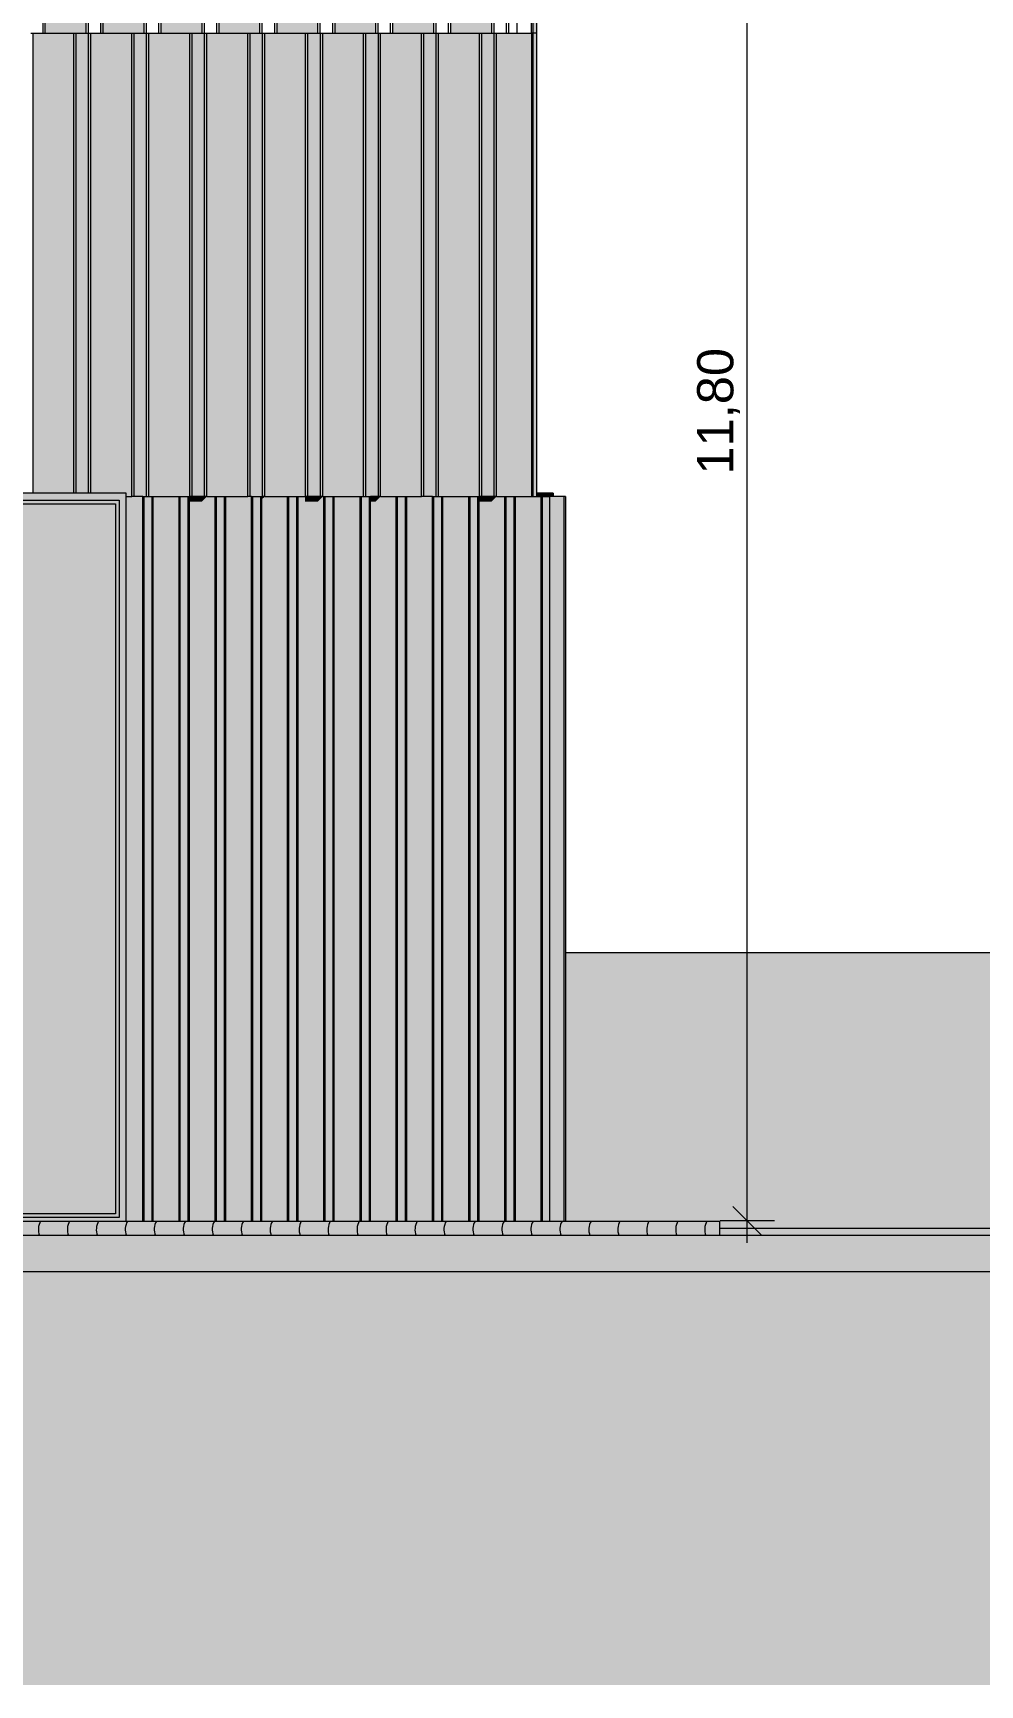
# Model space of a CAD drawing. Header units: millimetres. Extents: x 365175 to 2667127, y -330297 to -162108.
# Drawn here: x 2079195 to 2085732, y -330297 to -318894 of the extents above; entities that cross this region are included whole.
import ezdxf

# ---------------------------------------------------------------- set-up
doc = ezdxf.new("R2010")
doc.units = ezdxf.units.MM
doc.header["$MEASUREMENT"] = 0
doc.linetypes.add('Wipeout_Contour', pattern=[1000, 0, -1000])
for name, color, linetype in [('Cotations - 1_100', 7, 'Continuous'), ('Fenêtres ARCHICAD', 7, 'Continuous'), ('Sols_ Dalles', 7, 'Continuous'), ('TopoAlt', 7, 'Continuous')]:
    doc.layers.add(name, color=color, linetype=linetype)
doc.styles.add('STYLE_GENERE_4', font='')
doc.styles.get('STYLE_GENERE_4').set_extended_font_data('Arial')
doc.dimstyles.new('STYLE_GENERE__5', dxfattribs={"dimtxt": 250, "dimasz": 190, "dimexe": 0.18, "dimexo": 0.0625, "dimgap": 0, "dimtad": 1, "dimlfac": 0.001, "dimzin": 0, "dimdsep": 46, "dimtxsty": 'STYLE_GENERE_4', "dimblk": 'ARROWHEAD_6', "dimblk1": 'ARROWHEAD_6', "dimblk2": 'ARROWHEAD_6', "dimcen": 0.09, "dimse1": 1, "dimse2": 1, "dimclrd": 5, "dimclre": 5, "dimclrt": 5, "dimazin": 0, "dimtfac": 1, "dimtdec": 4, "dimtmove": 0, "dimatfit": 3, "dimfxl": 0, "dimtolj": 1, "dimtzin": 0, "dimarcsym": 0})

# ---------------------------------------------------------------- blocks, each defined once
blk = doc.blocks.new('Élément de coupe_786_2', base_point=(2255932, -327094))
at = {"layer": 'TopoAlt', "linetype": 'Continuous', "lineweight": 0, "true_color": 0x000000}
blk.add_hatch(color=18, dxfattribs=at).paths.add_polyline_path([(2082872, -325244), (2082872, -327094), (2083936, -327094), (2083936, -327144), (2092194, -327144), (2092194, -325244)])
at = {"layer": 'TopoAlt', "color": 190, "linetype": 'Continuous', "lineweight": 5, "true_color": 0x8002ff}
blk.add_line((2092194, -325244), (2082872, -325244), dxfattribs=at)
blk = doc.blocks.new('Élément de coupe_789_2', base_point=(2255932, -327094))
at = {"layer": 'Fenêtres ARCHICAD', "linetype": 'Continuous', "lineweight": 0, "true_color": 0x000000}
blk.add_hatch(color=18, dxfattribs=at).paths.add_polyline_path([(2082674, -322094), (2082785, -322094), (2082785, -322069), (2082674, -322069)])
at = {"layer": 'Fenêtres ARCHICAD', "color": 7, "linetype": 'Continuous', "lineweight": 5}
for q in [(2082674, -322069), (2082785, -322094)]:
    blk.add_line((2082785, -322069), q, dxfattribs=at)
blk = doc.blocks.new('Élément de coupe_790_2', base_point=(2255932, -327094))
at = {"linetype": 'Continuous', "lineweight": 0, "true_color": 0x000000}
for points in [[(2082862, -322094), (2082761, -322094), (2082761, -327094), (2082862, -327094)], [(2082838, -322136), (2082838, -327094), (2082862, -327094), (2082862, -322094)], [(2082862, -327094), (2082872, -327094), (2082872, -322094), (2082862, -322094)]]:
    blk.add_hatch(color=18, dxfattribs=at).paths.add_polyline_path(points)
at = {"color": 7, "linetype": 'Continuous', "lineweight": 5}
for p, q in [((2082862, -322094), (2082761, -322094)), ((2082862, -327094), (2082862, -322094)), ((2082872, -322094), (2082862, -322094)), ((2082872, -322094), (2082872, -327094))]:
    blk.add_line(p, q, dxfattribs=at)
blk = doc.blocks.new('Élément de coupe_791_2', base_point=(2255932, -327094))
at = {"layer": 'Fenêtres ARCHICAD', "linetype": 'Continuous', "lineweight": 0, "true_color": 0x000000}
for points in [[(2078189, -327094), (2078214, -327094), (2078239, -327069), (2078239, -322119), (2078189, -322069)], [(2078189, -322069), (2078239, -322119), (2079789, -322119), (2079839, -322069)], [(2079789, -322119), (2078239, -322119), (2078239, -322144), (2078264, -322144), (2079764, -322144), (2079789, -322144)], [(2079789, -322119), (2078239, -322119), (2078239, -322144), (2078264, -322144), (2079764, -322144), (2079789, -322144)], [(2079789, -327069), (2079814, -327094), (2079839, -327094), (2079839, -322069), (2079789, -322119)], [(2078264, -322144), (2078239, -322144), (2078239, -327044), (2078264, -327044)], [(2078239, -322144), (2078239, -322705), (2078264, -322705), (2078264, -322144)], [(2078264, -322144), (2078264, -327044), (2079764, -327044), (2079764, -322144)], [(2078264, -322144), (2078264, -322724), (2079443, -322724), (2079443, -327044), (2079764, -327044), (2079764, -322144)], [(2079764, -327044), (2079789, -327044), (2079789, -322144), (2079764, -322144)], [(2079764, -327044), (2079789, -327044), (2079789, -322144), (2079764, -322144)], [(2078214, -327094), (2079814, -327094), (2079789, -327069), (2078239, -327069)], [(2078239, -327044), (2078239, -327069), (2079789, -327069), (2079789, -327044), (2079764, -327044), (2078264, -327044)], [(2079789, -327044), (2079453, -327044), (2079453, -327069), (2079789, -327069)]]:
    blk.add_hatch(color=18, dxfattribs=at).paths.add_polyline_path(points)
at = {"layer": 'Fenêtres ARCHICAD', "color": 7, "linetype": 'Continuous', "lineweight": 5}
for p, q in [((2078189, -322069), (2078189, -327094)), ((2079839, -322069), (2078189, -322069)), ((2078239, -327069), (2078239, -322119)), ((2078239, -322119), (2079789, -322119)), ((2079789, -322119), (2079789, -327069)), ((2079839, -327094), (2079839, -322069)), ((2078264, -327044), (2078264, -322144)), ((2078264, -322144), (2079764, -322144)), ((2079764, -322144), (2079764, -327044)), ((2079789, -327069), (2078239, -327069)), ((2079764, -327044), (2078264, -327044))]:
    blk.add_line(p, q, dxfattribs=at)
blk = doc.blocks.new('Élément de coupe_807_2', base_point=(2255932, -327094))
at = {"linetype": 'Continuous', "lineweight": 0, "true_color": 0x000000}
for points in [[(2079953, -327094), (2079953, -322094), (2079839, -322094), (2079839, -327094)], [(2079839, -322304), (2079839, -327094), (2079953, -327094), (2079953, -322094), (2079873, -322094), (2079873, -322129), (2079934, -322129)], [(2079953, -322094), (2079953, -327094), (2079962, -327094), (2079962, -322094)], [(2079953, -322094), (2079953, -327094), (2079962, -327094), (2079962, -322094)], [(2080017, -327094), (2080017, -322094), (2079962, -322094), (2079962, -327094)], [(2080017, -322094), (2080017, -327094), (2080025, -327094), (2080025, -322094)], [(2080203, -327094), (2080203, -322094), (2080025, -322094), (2080025, -327094)], [(2080044, -327094), (2080203, -327094), (2080203, -322094), (2080044, -322387)], [(2080203, -322094), (2080203, -327094), (2080212, -327094), (2080212, -322094)], [(2080203, -322094), (2080203, -327094), (2080212, -327094), (2080212, -322094)], [(2080267, -327094), (2080267, -322094), (2080212, -322094), (2080212, -327094)], [(2080267, -322094), (2080267, -327094), (2080275, -327094), (2080275, -322094)], [(2080453, -327094), (2080453, -322094), (2080275, -322094), (2080275, -327094)], [(2080275, -322094), (2080275, -322129), (2080360, -322129), (2080395, -322094)], [(2080275, -322125), (2080275, -322129), (2080275, -322094), (2080275, -322094)], [(2080294, -322387), (2080294, -327094), (2080453, -327094), (2080453, -322094)], [(2080453, -322094), (2080453, -327094), (2080462, -327094), (2080462, -322094)], [(2080453, -322094), (2080453, -327094), (2080462, -327094), (2080462, -322094)], [(2080517, -327094), (2080517, -322094), (2080462, -322094), (2080462, -327094)], [(2080517, -322094), (2080517, -327094), (2080525, -327094), (2080525, -322094)], [(2080703, -327094), (2080703, -322094), (2080525, -322094), (2080525, -327094)], [(2080544, -322387), (2080544, -327094), (2080703, -327094), (2080703, -322094), (2080673, -322094), (2080673, -322129), (2080684, -322129)], [(2080703, -322094), (2080703, -327094), (2080712, -327094), (2080712, -322094)], [(2080703, -322094), (2080703, -327094), (2080712, -327094), (2080712, -322094)], [(2080767, -327094), (2080767, -322094), (2080712, -322094), (2080712, -327094)], [(2080767, -322094), (2080767, -327094), (2080775, -327094), (2080775, -322094)], [(2080774, -322094), (2080775, -322103), (2080775, -322113), (2080775, -322094)], [(2080953, -327094), (2080953, -322094), (2080775, -322094), (2080775, -327094)], [(2080795, -322094), (2080775, -322094), (2080775, -322113)], [(2080794, -327094), (2080953, -327094), (2080953, -322094), (2080794, -322387)], [(2080953, -322094), (2080953, -327094), (2080962, -327094), (2080962, -322094)], [(2080953, -322094), (2080953, -327094), (2080962, -327094), (2080962, -322094)], [(2081017, -327094), (2081017, -322094), (2080962, -322094), (2080962, -327094)], [(2081017, -322094), (2081017, -327094), (2081025, -327094), (2081025, -322094)], [(2081203, -327094), (2081203, -322094), (2081025, -322094), (2081025, -327094)], [(2081044, -322387), (2081044, -327094), (2081203, -327094), (2081203, -322094)], [(2081195, -322094), (2081073, -322094), (2081073, -322129), (2081160, -322129)], [(2081203, -322094), (2081203, -327094), (2081212, -327094), (2081212, -322094)], [(2081203, -322094), (2081203, -327094), (2081212, -327094), (2081212, -322094)], [(2081267, -327094), (2081267, -322094), (2081212, -322094), (2081212, -327094)], [(2081267, -322094), (2081267, -327094), (2081275, -327094), (2081275, -322094)], [(2081453, -327094), (2081453, -322094), (2081275, -322094), (2081275, -327094)], [(2081294, -327094), (2081453, -327094), (2081453, -322094), (2081294, -322387)], [(2081453, -322094), (2081453, -327094), (2081462, -327094), (2081462, -322094)], [(2081453, -322094), (2081453, -327094), (2081462, -327094), (2081462, -322094)], [(2081517, -327094), (2081517, -322094), (2081462, -322094), (2081462, -327094)], [(2081517, -322094), (2081517, -327094), (2081525, -327094), (2081525, -322094)], [(2081525, -322094), (2081524, -322094), (2081525, -322129)], [(2081703, -327094), (2081703, -322094), (2081525, -322094), (2081525, -327094)], [(2081525, -322094), (2081525, -322129), (2081560, -322129), (2081595, -322094)], [(2081544, -322387), (2081544, -327094), (2081703, -327094), (2081703, -322094)], [(2081703, -322094), (2081703, -327094), (2081712, -327094), (2081712, -322094)], [(2081703, -322094), (2081703, -327094), (2081712, -327094), (2081712, -322094)], [(2081767, -327094), (2081767, -322094), (2081712, -322094), (2081712, -327094)], [(2081767, -322094), (2081767, -327094), (2081775, -327094), (2081775, -322094)], [(2081953, -327094), (2081953, -322094), (2081775, -322094), (2081775, -327094)], [(2081794, -322387), (2081794, -327094), (2081953, -327094), (2081953, -322094), (2081873, -322094), (2081873, -322129), (2081934, -322129)], [(2081953, -322094), (2081953, -327094), (2081962, -327094), (2081962, -322094)], [(2081953, -322094), (2081953, -327094), (2081962, -327094), (2081962, -322094)], [(2082017, -327094), (2082017, -322094), (2081962, -322094), (2081962, -327094)], [(2082017, -322094), (2082017, -327094), (2082025, -327094), (2082025, -322094)], [(2082203, -327094), (2082203, -322094), (2082025, -322094), (2082025, -327094)], [(2082044, -327094), (2082203, -327094), (2082203, -322094), (2082044, -322387)], [(2082203, -322094), (2082203, -327094), (2082212, -327094), (2082212, -322094)], [(2082203, -322094), (2082203, -327094), (2082212, -327094), (2082212, -322094)], [(2082267, -327094), (2082267, -322094), (2082212, -322094), (2082212, -327094)], [(2082267, -322094), (2082267, -327094), (2082275, -327094), (2082275, -322094)], [(2082275, -327094), (2082453, -327094), (2082453, -322094), (2082275, -322094)], [(2082275, -322125), (2082275, -322129), (2082275, -322094), (2082275, -322094)], [(2082275, -322094), (2082275, -322129), (2082360, -322129), (2082395, -322094)], [(2082294, -322387), (2082294, -327094), (2082453, -327094), (2082453, -322094)], [(2082462, -327094), (2082462, -322094), (2082453, -322094), (2082453, -327094)], [(2082462, -327094), (2082462, -322094), (2082453, -322094), (2082453, -327094)], [(2082517, -327094), (2082517, -322094), (2082462, -322094), (2082462, -327094)], [(2082525, -327094), (2082525, -322094), (2082517, -322094), (2082517, -327094)], [(2082703, -327094), (2082703, -322094), (2082525, -322094), (2082525, -327094)], [(2082703, -322094), (2082544, -322387), (2082544, -327094), (2082703, -327094)], [(2082712, -327094), (2082712, -322094), (2082703, -322094), (2082703, -327094)], [(2082712, -327094), (2082712, -322094), (2082703, -322094), (2082703, -327094)], [(2082761, -327094), (2082761, -322094), (2082712, -322094), (2082712, -327094)]]:
    blk.add_hatch(color=18, dxfattribs=at).paths.add_polyline_path(points)
at = {"color": 7, "linetype": 'Continuous', "lineweight": 5}
for p, q in [((2079839, -322094), (2079877, -322094)), ((2079953, -327094), (2079953, -322094)), ((2079954, -322094), (2079962, -322094)), ((2079962, -327094), (2079962, -322094)), ((2079962, -322094), (2080017, -322094)), ((2080017, -327094), (2080017, -322094)), ((2080017, -322094), (2080025, -322094)), ((2080025, -327094), (2080025, -322094)), ((2080025, -322094), (2080203, -322094)), ((2080203, -327094), (2080203, -322094)), ((2080203, -322094), (2080212, -322094)), ((2080212, -327094), (2080212, -322094)), ((2080212, -322094), (2080267, -322094)), ((2080267, -327094), (2080267, -322094)), ((2080267, -322094), (2080275, -322094)), ((2080275, -327094), (2080275, -322094)), ((2080275, -322094), (2080277, -322094)), ((2080395, -322094), (2080453, -322094)), ((2080453, -327094), (2080453, -322094)), ((2080453, -322094), (2080462, -322094)), ((2080462, -327094), (2080462, -322094)), ((2080462, -322094), (2080517, -322094)), ((2080517, -327094), (2080517, -322094)), ((2080517, -322094), (2080525, -322094)), ((2080525, -327094), (2080525, -322094)), ((2080525, -322094), (2080677, -322094)), ((2080703, -327094), (2080703, -322094)), ((2080704, -322094), (2080712, -322094)), ((2080712, -327094), (2080712, -322094)), ((2080712, -322094), (2080767, -322094)), ((2080767, -327094), (2080767, -322094)), ((2080767, -322094), (2080774, -322094)), ((2080775, -327094), (2080775, -322094)), ((2080795, -322094), (2080953, -322094)), ((2080953, -327094), (2080953, -322094)), ((2080953, -322094), (2080962, -322094)), ((2080962, -327094), (2080962, -322094)), ((2080962, -322094), (2081017, -322094)), ((2081017, -327094), (2081017, -322094)), ((2081017, -322094), (2081025, -322094)), ((2081025, -327094), (2081025, -322094)), ((2081025, -322094), (2081077, -322094)), ((2081195, -322094), (2081203, -322094)), ((2081203, -327094), (2081203, -322094)), ((2081203, -322094), (2081212, -322094)), ((2081212, -327094), (2081212, -322094)), ((2081212, -322094), (2081267, -322094)), ((2081267, -327094), (2081267, -322094)), ((2081267, -322094), (2081275, -322094)), ((2081275, -327094), (2081275, -322094)), ((2081275, -322094), (2081453, -322094)), ((2081453, -327094), (2081453, -322094)), ((2081453, -322094), (2081462, -322094)), ((2081462, -327094), (2081462, -322094)), ((2081462, -322094), (2081517, -322094)), ((2081517, -327094), (2081517, -322094)), ((2081517, -322094), (2081524, -322094)), ((2081525, -327094), (2081525, -322094)), ((2081595, -322094), (2081703, -322094)), ((2081703, -327094), (2081703, -322094)), ((2081703, -322094), (2081712, -322094)), ((2081712, -327094), (2081712, -322094)), ((2081712, -322094), (2081767, -322094)), ((2081767, -327094), (2081767, -322094)), ((2081767, -322094), (2081775, -322094)), ((2081775, -327094), (2081775, -322094)), ((2081775, -322094), (2081877, -322094)), ((2081953, -327094), (2081953, -322094)), ((2081954, -322094), (2081962, -322094)), ((2081962, -327094), (2081962, -322094)), ((2081962, -322094), (2082017, -322094)), ((2082017, -327094), (2082017, -322094)), ((2082017, -322094), (2082025, -322094)), ((2082025, -327094), (2082025, -322094)), ((2082025, -322094), (2082203, -322094)), ((2082203, -327094), (2082203, -322094)), ((2082203, -322094), (2082212, -322094)), ((2082212, -327094), (2082212, -322094)), ((2082212, -322094), (2082267, -322094)), ((2082267, -327094), (2082267, -322094)), ((2082267, -322094), (2082275, -322094)), ((2082275, -327094), (2082275, -322094)), ((2082275, -322094), (2082277, -322094)), ((2082395, -322094), (2082453, -322094)), ((2082453, -327094), (2082453, -322094)), ((2082453, -322094), (2082462, -322094)), ((2082462, -327094), (2082462, -322094)), ((2082462, -322094), (2082517, -322094)), ((2082517, -327094), (2082517, -322094)), ((2082517, -322094), (2082525, -322094)), ((2082525, -327094), (2082525, -322094)), ((2082525, -322094), (2082636, -322094)), ((2082636, -322094), (2082703, -322094)), ((2082703, -327094), (2082703, -322094)), ((2082703, -322094), (2082712, -322094)), ((2082712, -327094), (2082712, -322094)), ((2082712, -322094), (2082761, -322094)), ((2082761, -322094), (2082761, -327094))]:
    blk.add_line(p, q, dxfattribs=at)
blk = doc.blocks.new('*X1058', base_point=(2255932, -327094))
at = {"layer": 'Sols_ Dalles', "color": 7, "linetype": 'Continuous', "lineweight": 5}
for centre in [(2079347, -327152), (2079347, -327152), (2079547, -327152), (2079547, -327152), (2079747, -327152), (2079747, -327152), (2079947, -327152), (2079947, -327152), (2080147, -327152), (2080147, -327152), (2080347, -327152), (2080347, -327152), (2080547, -327152), (2080547, -327152), (2080747, -327152), (2080747, -327152), (2080947, -327152), (2080947, -327152), (2081147, -327152), (2081147, -327152), (2081347, -327152), (2081347, -327152), (2081547, -327152), (2081547, -327152), (2081747, -327152), (2081747, -327152), (2081947, -327152), (2081947, -327152), (2082147, -327152), (2082147, -327152), (2082347, -327152), (2082347, -327152), (2082547, -327152), (2082547, -327152), (2082747, -327152), (2082747, -327152), (2082947, -327152), (2082947, -327152), (2083147, -327152), (2083147, -327152), (2083347, -327152), (2083347, -327152), (2083547, -327152), (2083547, -327152), (2083747, -327152), (2083747, -327152), (2083947, -327152), (2083947, -327152)]:
    blk.add_arc(centre, 115, 150.1174, 201.5801, dxfattribs=at)
blk = doc.blocks.new('Élément de coupe_808_2', base_point=(2255932, -327094))
at = {"layer": 'Sols_ Dalles', "linetype": 'Continuous', "lineweight": 0, "true_color": 0x000000}
blk.add_hatch(color=18, dxfattribs=at).paths.add_polyline_path([(2002516, -327094), (2002516, -327194), (2083936, -327194), (2083936, -327094)])
at = {"layer": 'Sols_ Dalles', "color": 250, "linetype": 'Continuous', "lineweight": 5, "true_color": 0x1f1f1f}
for p in [(2002516, -327094), (2083936, -327194)]:
    blk.add_line(p, (2083936, -327094), dxfattribs=at)
at = {"layer": 'Sols_ Dalles', "lineweight": 0}
blk.add_blockref('*X1058', (2255932, -327094), dxfattribs=at)
blk = doc.blocks.new('Élément de coupe_833_2', base_point=(2255932, -327094))
at = {"linetype": 'Continuous', "lineweight": 0, "true_color": 0x000000}
for points in [[(2082646, -315094), (2082636, -315094), (2082636, -318894), (2082646, -318894)], [(2082674, -315094), (2082646, -315094), (2082646, -318894), (2082674, -318894)]]:
    blk.add_hatch(color=18, dxfattribs=at).paths.add_polyline_path(points)
at = {"color": 7, "linetype": 'Continuous', "lineweight": 5}
for p, q in [((2082636, -318894), (2082636, -315094)), ((2082646, -315094), (2082636, -315094)), ((2082646, -315094), (2082646, -318894)), ((2082674, -315094), (2082646, -315094)), ((2082674, -318894), (2082674, -315094))]:
    blk.add_line(p, q, dxfattribs=at)
blk = doc.blocks.new('Élément de coupe_834_2', base_point=(2255932, -327094))
at = {"linetype": 'Continuous', "lineweight": 0, "true_color": 0x000000}
for points in [[(2079195, -318894), (2079195, -322069), (2079477, -322069), (2079477, -318894)], [(2079477, -318894), (2079473, -318929), (2079473, -322069), (2079477, -322069)], [(2079477, -318894), (2079477, -322069), (2079493, -322069), (2079493, -318894)], [(2079477, -318894), (2079477, -322069), (2079493, -322069), (2079493, -318894)], [(2079493, -318894), (2079493, -322069), (2079579, -322069), (2079579, -318894)], [(2079579, -318894), (2079579, -322069), (2079595, -322069), (2079595, -318894)], [(2079595, -318894), (2079595, -322069), (2079839, -322069), (2079839, -322094), (2079877, -322094), (2079877, -318894)], [(2079877, -318894), (2079873, -318929), (2079873, -322094), (2079877, -322094)], [(2079877, -318894), (2079877, -322094), (2079893, -322094), (2079893, -318894)], [(2079877, -318894), (2079877, -322094), (2079893, -322094), (2079893, -318894)], [(2079893, -318894), (2079893, -322094), (2079979, -322094), (2079979, -318894)], [(2079979, -318894), (2079979, -322094), (2079995, -322094), (2079995, -318894)], [(2079995, -318894), (2079995, -322094), (2080277, -322094), (2080277, -318894)], [(2080273, -318929), (2080273, -322094), (2080277, -322094), (2080277, -318894)], [(2080277, -318894), (2080277, -322094), (2080293, -322094), (2080293, -318894)], [(2080277, -318894), (2080277, -322094), (2080293, -322094), (2080293, -318894)], [(2080293, -318894), (2080293, -322094), (2080379, -322094), (2080379, -318894)], [(2080379, -318894), (2080379, -322094), (2080395, -322094), (2080395, -318894)], [(2080395, -318894), (2080395, -322094), (2080677, -322094), (2080677, -318894)], [(2080673, -318929), (2080673, -322094), (2080677, -322094), (2080677, -318894)], [(2080677, -318894), (2080677, -322094), (2080693, -322094), (2080693, -318894)], [(2080677, -318894), (2080677, -322094), (2080693, -322094), (2080693, -318894)], [(2080693, -318894), (2080693, -322094), (2080779, -322094), (2080779, -318894)], [(2080779, -318894), (2080779, -322094), (2080795, -322094), (2080795, -318894)], [(2080795, -318894), (2080795, -322094), (2081077, -322094), (2081077, -318894)], [(2081077, -318894), (2081073, -318929), (2081073, -322094), (2081077, -322094)], [(2081077, -318894), (2081077, -322094), (2081093, -322094), (2081093, -318894)], [(2081077, -318894), (2081077, -322094), (2081093, -322094), (2081093, -318894)], [(2081093, -318894), (2081093, -322094), (2081179, -322094), (2081179, -318894)], [(2081179, -318894), (2081179, -322094), (2081195, -322094), (2081195, -318894)], [(2081195, -318894), (2081195, -322094), (2081477, -322094), (2081477, -318894)], [(2081477, -318894), (2081473, -318929), (2081473, -322094), (2081477, -322094)], [(2081477, -318894), (2081477, -322094), (2081493, -322094), (2081493, -318894)], [(2081477, -318894), (2081477, -322094), (2081493, -322094), (2081493, -318894)], [(2081493, -318894), (2081493, -322094), (2081579, -322094), (2081579, -318894)], [(2081579, -318894), (2081579, -322094), (2081595, -322094), (2081595, -318894)], [(2081595, -318894), (2081595, -322094), (2081877, -322094), (2081877, -318894)], [(2081877, -318894), (2081873, -318929), (2081873, -322094), (2081877, -322094)], [(2081877, -318894), (2081877, -322094), (2081893, -322094), (2081893, -318894)], [(2081877, -318894), (2081877, -322094), (2081893, -322094), (2081893, -318894)], [(2081893, -318894), (2081893, -322094), (2081979, -322094), (2081979, -318894)], [(2081979, -318894), (2081979, -322094), (2081995, -322094), (2081995, -318894)], [(2081995, -318894), (2081995, -322094), (2082277, -322094), (2082277, -318894)], [(2082277, -318894), (2082273, -318929), (2082273, -322094), (2082277, -322094)], [(2082277, -318894), (2082277, -322094), (2082293, -322094), (2082293, -318894)], [(2082277, -318894), (2082277, -322094), (2082293, -322094), (2082293, -318894)], [(2082293, -318894), (2082293, -322094), (2082379, -322094), (2082379, -318894)], [(2082379, -318894), (2082379, -322094), (2082395, -322094), (2082395, -318894)], [(2082395, -318894), (2082395, -322094), (2082636, -322094), (2082636, -318894)]]:
    blk.add_hatch(color=18, dxfattribs=at).paths.add_polyline_path(points)
at = {"color": 7, "linetype": 'Continuous', "lineweight": 5}
for p, q in [((2079179, -318894), (2079195, -318894)), ((2079195, -322069), (2079195, -318894)), ((2079195, -318894), (2079477, -318894)), ((2079477, -322069), (2079477, -318894)), ((2079477, -318894), (2079493, -318894)), ((2079493, -322069), (2079493, -318894)), ((2079493, -318894), (2079579, -318894)), ((2079579, -322069), (2079579, -318894)), ((2079579, -318894), (2079595, -318894)), ((2079595, -322069), (2079595, -318894)), ((2079595, -318894), (2079877, -318894)), ((2079877, -322094), (2079877, -318894)), ((2079877, -318894), (2079893, -318894)), ((2079893, -322094), (2079893, -318894)), ((2079893, -318894), (2079979, -318894)), ((2079979, -322094), (2079979, -318894)), ((2079979, -318894), (2079995, -318894)), ((2079995, -322094), (2079995, -318894)), ((2079995, -318894), (2080277, -318894)), ((2080277, -322094), (2080277, -318894)), ((2080277, -318894), (2080293, -318894)), ((2080293, -322094), (2080293, -318894)), ((2080293, -318894), (2080379, -318894)), ((2080379, -322094), (2080379, -318894)), ((2080379, -318894), (2080395, -318894)), ((2080395, -322094), (2080395, -318894)), ((2080395, -318894), (2080677, -318894)), ((2080677, -322094), (2080677, -318894)), ((2080677, -318894), (2080693, -318894)), ((2080693, -322094), (2080693, -318894)), ((2080693, -318894), (2080779, -318894)), ((2080779, -322094), (2080779, -318894)), ((2080779, -318894), (2080795, -318894)), ((2080795, -322094), (2080795, -318894)), ((2080795, -318894), (2081077, -318894)), ((2081077, -322094), (2081077, -318894)), ((2081077, -318894), (2081093, -318894)), ((2081093, -322094), (2081093, -318894)), ((2081093, -318894), (2081179, -318894)), ((2081179, -322094), (2081179, -318894)), ((2081179, -318894), (2081195, -318894)), ((2081195, -322094), (2081195, -318894)), ((2081195, -318894), (2081477, -318894)), ((2081477, -322094), (2081477, -318894)), ((2081477, -318894), (2081493, -318894)), ((2081493, -322094), (2081493, -318894)), ((2081493, -318894), (2081579, -318894)), ((2081579, -322094), (2081579, -318894)), ((2081579, -318894), (2081595, -318894)), ((2081595, -322094), (2081595, -318894)), ((2081595, -318894), (2081877, -318894)), ((2081877, -322094), (2081877, -318894)), ((2081877, -318894), (2081893, -318894)), ((2081893, -322094), (2081893, -318894)), ((2081893, -318894), (2081979, -318894)), ((2081979, -322094), (2081979, -318894)), ((2081979, -318894), (2081995, -318894)), ((2081995, -322094), (2081995, -318894)), ((2081995, -318894), (2082277, -318894)), ((2082277, -322094), (2082277, -318894)), ((2082277, -318894), (2082293, -318894)), ((2082293, -322094), (2082293, -318894)), ((2082293, -318894), (2082379, -318894)), ((2082379, -322094), (2082379, -318894)), ((2082379, -318894), (2082395, -318894)), ((2082395, -322094), (2082395, -318894)), ((2082395, -318894), (2082636, -318894)), ((2082636, -318894), (2082636, -322094)), ((2079893, -322094), (2079877, -322094)), ((2079954, -322094), (2079893, -322094)), ((2080293, -322094), (2080277, -322094)), ((2080379, -322094), (2080293, -322094)), ((2080395, -322094), (2080379, -322094)), ((2080693, -322094), (2080677, -322094)), ((2080704, -322094), (2080693, -322094)), ((2080779, -322094), (2080774, -322094)), ((2080795, -322094), (2080779, -322094)), ((2081093, -322094), (2081077, -322094)), ((2081179, -322094), (2081093, -322094)), ((2081195, -322094), (2081179, -322094)), ((2081579, -322094), (2081524, -322094)), ((2081595, -322094), (2081579, -322094)), ((2081893, -322094), (2081877, -322094)), ((2081954, -322094), (2081893, -322094)), ((2082293, -322094), (2082277, -322094)), ((2082379, -322094), (2082293, -322094)), ((2082395, -322094), (2082379, -322094))]:
    blk.add_line(p, q, dxfattribs=at)
blk = doc.blocks.new('Élément de coupe_1158_2', base_point=(2255932, -327094))
at = {"color": 254, "linetype": 'Wipeout_Contour', "lineweight": 0, "ltscale": 8269248.10263316}
blk.add_wipeout([(2092194, -327444), (2092194, -327194), (1990244, -327194), (1990244, -327444)], dxfattribs=at)
at = {"linetype": 'Continuous', "lineweight": 5, "true_color": 0x00e7c4}
h = blk.add_hatch(dxfattribs=at)
h.set_pattern_fill('Plâtre_0002', color=120, style=0, pattern_type=2)
h.set_pattern_definition([(0, (2255931.67, -327094.36), (0, 86.60254), [0, -50]), (0, (2255956.67, -327051.06), (0, 86.60254), [0, -50])])
h.paths.add_polyline_path([(2092194, -327444), (2092194, -327194), (1990244, -327194), (1990244, -327444)])
at = {"color": 7, "linetype": 'Continuous', "lineweight": 5}
for p, q in [((2092194, -327194), (1990344, -327194)), ((2092194, -327444), (1990244, -327444))]:
    blk.add_line(p, q, dxfattribs=at)
blk = doc.blocks.new('Élément de coupe_1163_2', base_point=(2255932, -327094))
at = {"linetype": 'Continuous', "lineweight": 0, "true_color": 0x000000}
for points in [[(2082636, -322094), (2082646, -322094), (2082646, -318894), (2082636, -318894)], [(2082646, -322094), (2082674, -322094), (2082674, -318894), (2082646, -318894)]]:
    blk.add_hatch(color=18, dxfattribs=at).paths.add_polyline_path(points)
at = {"color": 7, "linetype": 'Continuous', "lineweight": 5}
for p, q in [((2082646, -318894), (2082636, -318894)), ((2082646, -318894), (2082646, -322094)), ((2082674, -318894), (2082646, -318894)), ((2082674, -322094), (2082674, -318894))]:
    blk.add_line(p, q, dxfattribs=at)
blk = doc.blocks.new('Élément de coupe_1164_2', base_point=(2255932, -327094))
at = {"linetype": 'Continuous', "lineweight": 0, "true_color": 0x000000}
for points in [[(2079280, -318894), (2079477, -318894), (2079562, -318894), (2079562, -315094), (2079280, -315094)], [(2079558, -318894), (2079562, -318894), (2079562, -315094), (2079558, -315129)], [(2079664, -315094), (2079664, -318894), (2079680, -318894), (2079680, -315094)], [(2079680, -318894), (2079877, -318894), (2079962, -318894), (2079962, -315094), (2079680, -315094)], [(2079958, -318894), (2079962, -318894), (2079962, -315094), (2079958, -315129)], [(2080080, -318894), (2080277, -318894), (2080362, -318894), (2080362, -315094), (2080080, -315094)], [(2080358, -318894), (2080362, -318894), (2080362, -315094), (2080358, -315129)], [(2080480, -318894), (2080677, -318894), (2080762, -318894), (2080762, -315094), (2080480, -315094)], [(2080758, -318894), (2080762, -318894), (2080762, -315094), (2080758, -315129)], [(2080880, -318894), (2081077, -318894), (2081162, -318894), (2081162, -315094), (2080880, -315094)], [(2081158, -318894), (2081162, -318894), (2081162, -315094), (2081158, -315129)], [(2081280, -318894), (2081477, -318894), (2081562, -318894), (2081562, -315094), (2081280, -315094)], [(2081558, -318894), (2081562, -318894), (2081562, -315094), (2081558, -315129)], [(2081680, -318894), (2081877, -318894), (2081962, -318894), (2081962, -315094), (2081680, -315094)], [(2081958, -318894), (2081962, -318894), (2081962, -315094), (2081958, -315129)], [(2082080, -318894), (2082277, -318894), (2082362, -318894), (2082362, -315094), (2082080, -315094)], [(2082358, -318894), (2082362, -318894), (2082362, -315094), (2082358, -315129)]]:
    blk.add_hatch(color=18, dxfattribs=at).paths.add_polyline_path(points)
at = {"color": 7, "linetype": 'Continuous', "lineweight": 5}
for p, q in [((2079264, -318894), (2079264, -315094)), ((2079280, -318894), (2079280, -315094)), ((2079562, -318894), (2079562, -315094)), ((2079578, -318894), (2079578, -315094)), ((2079664, -318894), (2079664, -315094)), ((2079680, -318894), (2079680, -315094)), ((2079962, -318894), (2079962, -315094)), ((2079978, -318894), (2079978, -315094)), ((2080064, -318894), (2080064, -315094)), ((2080080, -318894), (2080080, -315094)), ((2080362, -318894), (2080362, -315094)), ((2080378, -318894), (2080378, -315094)), ((2080464, -318894), (2080464, -315094)), ((2080480, -318894), (2080480, -315094)), ((2080762, -318894), (2080762, -315094)), ((2080778, -318894), (2080778, -315094)), ((2080864, -318894), (2080864, -315094)), ((2080880, -318894), (2080880, -315094)), ((2081162, -318894), (2081162, -315094)), ((2081178, -318894), (2081178, -315094)), ((2081264, -318894), (2081264, -315094)), ((2081280, -318894), (2081280, -315094)), ((2081562, -318894), (2081562, -315094)), ((2081578, -318894), (2081578, -315094)), ((2081664, -318894), (2081664, -315094)), ((2081680, -318894), (2081680, -315094)), ((2081962, -318894), (2081962, -315094)), ((2081978, -318894), (2081978, -315094)), ((2082064, -318894), (2082064, -315094)), ((2082080, -318894), (2082080, -315094)), ((2082362, -318894), (2082362, -315094)), ((2082378, -318894), (2082378, -315094)), ((2082464, -318894), (2082464, -315094)), ((2082480, -318894), (2082480, -315094)), ((2082536, -315094), (2082536, -318894))]:
    blk.add_line(p, q, dxfattribs=at)
blk = doc.blocks.new('Élément de coupe_1186_2', base_point=(2255932, -327094))
at = {"linetype": 'Continuous', "lineweight": 0, "true_color": 0x000000}
blk.add_hatch(color=18, dxfattribs=at).paths.add_polyline_path([(2090195, -327144), (2083936, -327144), (2083936, -327194), (2090195, -327194)])
at = {"color": 7, "linetype": 'Continuous', "lineweight": 5}
blk.add_line((2083936, -327144), (2090195, -327144), dxfattribs=at)
blk = doc.blocks.new('*D1553', base_point=(2255932, -327094))
at = {"layer": 'Cotations - 1_100', "color": 5, "linetype": 'Continuous', "lineweight": 5}
for p, q in [((2084226, -315394), (2084026, -315194)), ((2084313, -315294), (2083938, -315294)), ((2084126, -327094), (2084126, -315294)), ((2084026, -326994), (2084226, -327194)), ((2084313, -327094), (2083938, -327094)), ((2084126, -327244), (2084126, -327094))]:
    blk.add_line(p, q, dxfattribs=at)
at = {"layer": 'Cotations - 1_100', "color": 5, "lineweight": 5, "char_height": 250, "attachment_point": 7, "rotation": 90, "style": 'STYLE_GENERE_4'}
for s, insert in [('\\A1;{\\pql;\\fArial|b0|i0|c0|p38;0,20}', (2084076, -316060)), ('\\A1;{\\pql;\\fArial|b0|i0|c0|p38;11,80}', (2084076, -321942))]:
    blk.add_mtext(s, dxfattribs=dict(at, insert=insert))
blk = doc.blocks.new('ARROWHEAD_6')
at = {"color": 0, "linetype": 'Continuous', "lineweight": 0}
for p, q in [((0, 0), (-1, 0)), ((-0.5, -0.5), (0.5, 0.5))]:
    blk.add_line(p, q, dxfattribs=at)

msp = doc.modelspace()

# ---------------------------------------------------------------- block references
at = {"lineweight": 0}
for name in ['Élément de coupe_1164_2', 'Élément de coupe_833_2', 'Élément de coupe_834_2', 'Élément de coupe_1163_2', 'Élément de coupe_807_2', 'Élément de coupe_790_2']:
    msp.add_blockref(name, (2255931.67, -327094.361), dxfattribs=at)
at = {"layer": 'Fenêtres ARCHICAD', "lineweight": 0}
for name in ['Élément de coupe_791_2', 'Élément de coupe_789_2']:
    msp.add_blockref(name, (2255931.67, -327094.361), dxfattribs=at)
at = {"layer": 'Sols_ Dalles', "lineweight": 0}
msp.add_blockref('Élément de coupe_808_2', (2255931.67, -327094.361), dxfattribs=at)
at = {"layer": 'TopoAlt', "lineweight": 0}
msp.add_blockref('Élément de coupe_786_2', (2255931.67, -327094.361), dxfattribs=at)

# ---------------------------------------------------------------- next in the draw order: block references
at = {"lineweight": 0}
msp.add_blockref('Élément de coupe_1158_2', (2255931.67, -327094.361), dxfattribs=at)

# ---------------------------------------------------------------- next in the draw order: block references
msp.add_blockref('Élément de coupe_1186_2', (2255931.67, -327094.361), dxfattribs=at)

# ---------------------------------------------------------------- next in the draw order: hatches: boundary and pattern name
at = {"linetype": 'Continuous', "lineweight": 5}
for color, points in [(255, [(1966595.265, -327196.824), (2092724.34, -327196.824), (2092724.34, -330296.824), (1966595.265, -330296.824)]), (7, [(1977753.163, -327196.824), (2095182.772, -327196.824), (2095182.772, -327396.824), (1977753.163, -327396.824)])]:
    msp.add_hatch(color=color, dxfattribs=at).paths.add_polyline_path(points)

# ---------------------------------------------------------------- next in the draw order: dimensions: what is measured, and where the dimension line sits
at = {"layer": 'Cotations - 1_100', "color": 5, "linetype": 'Continuous', "lineweight": 5}
dim = msp.add_linear_dim(base=(2084125.943, -315294.361), p1=(2082861.893, -327094.361), p2=(2085485.103, -315294.361), angle=90, dimstyle='STYLE_GENERE__5', dxfattribs=at)
dim.commit()
dim.dimension.update_dxf_attribs({"geometry": '*D1553', "text_midpoint": (2083950.943, -321521.79), "dimtype": 160, "text_rotation": 90})

doc.saveas('drawing.dxf')
